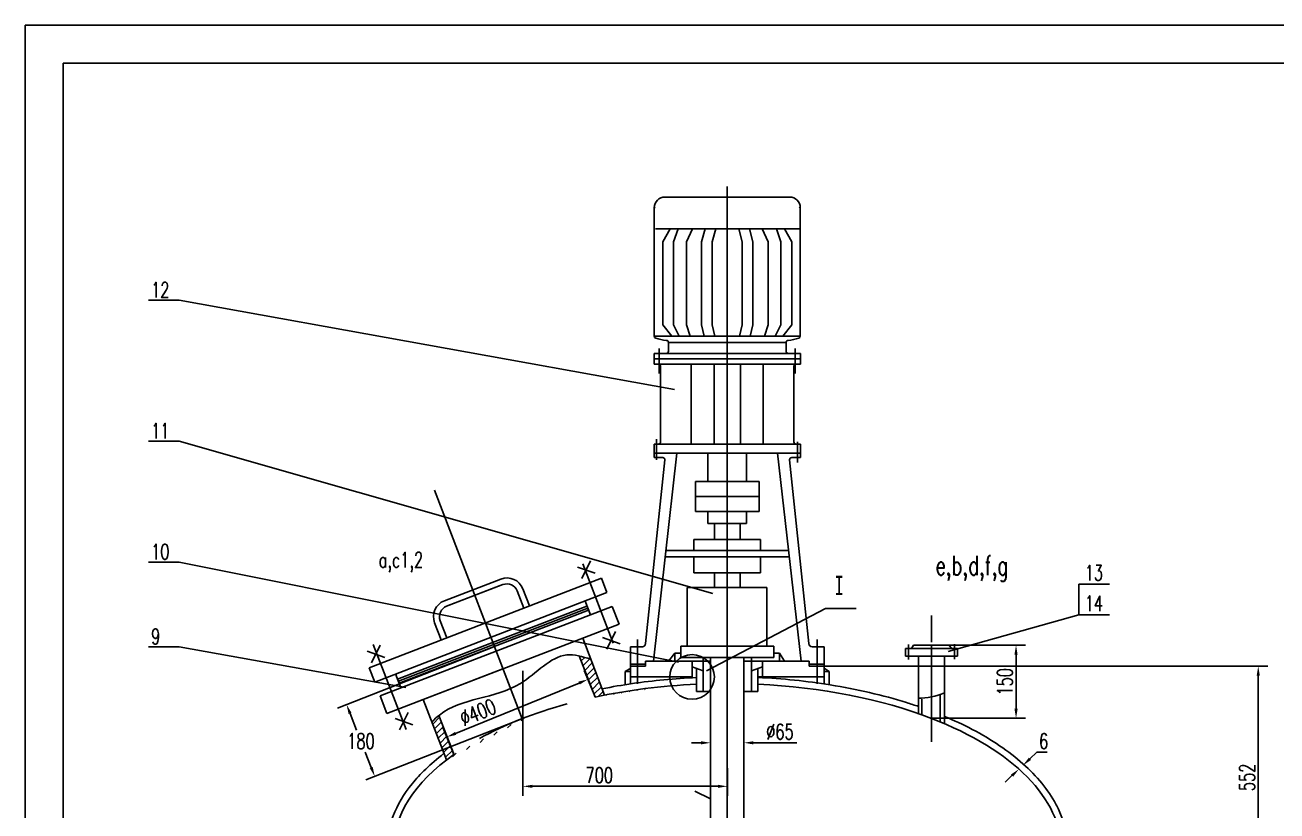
# Model space of a CAD drawing. Extents: x 0 to 594, y 0 to 841.
# Drawn here: x 0 to 327.7, y 635.4 to 841 of the extents above; entities that cross this region are included whole.
import ezdxf

# ---------------------------------------------------------------- set-up
doc = ezdxf.new("R2010")
doc.units = 0
doc.header["$LTSCALE"] = 5
doc.header["$MEASUREMENT"] = 0
doc.linetypes.add('DASHED', pattern=[0.75, 0.5, -0.25])
doc.layers.get('DEFPOINTS').update_dxf_attribs({"color": 2, "linetype": 'DASHED'})
doc.layers.add('DIM', color=7, linetype='CONTINUOUS')
doc.styles.add('HZ5', font='SIMFANG.TTF', dxfattribs={"width": 0.7, "height": 5})
doc.styles.add('RMO4', font='romans.shx', dxfattribs={"width": 0.7, "height": 4})
doc.styles.add('RMO5', font='romans.shx', dxfattribs={"width": 0.7, "height": 5})
doc.styles.get("Standard").update_dxf_attribs({"font": 'txt.shx', "height": 6, "bigfont": 'hzfsdxt.shx'})
doc.dimstyles.get("Standard").update_dxf_attribs({"dimtxt": 0.18, "dimasz": 0.18, "dimexe": 0.18, "dimexo": 0.0625, "dimgap": 0.09, "dimtad": 0, "dimtih": 1, "dimtoh": 1, "dimdec": 4, "dimzin": 0, "dimdsep": 46, "dimtxsty": 'Standard', "dimcen": 0.09, "dimadec": 0, "dimazin": 0, "dimtfac": 1, "dimtdec": 4, "dimtofl": 0, "dimtmove": 0, "dimatfit": 3, "dimfxl": 0, "dimtolj": 1, "dimtzin": 0, "dimarcsym": 0})
pattern_1 = [(45, (5.1059, 16.8178), (-0.859331, 0.859331), [])]

# ---------------------------------------------------------------- blocks, each defined once
blk = doc.blocks.new('*D112')
at = {"layer": 'DEFPOINTS', "color": 0}
for p in [(188.19, 653.2), (179.44, 652.11), (188.19, 652.11)]:
    blk.add_point(p, dxfattribs=at)
at = {"layer": 'DIM', "color": 0, "lineweight": -2}
for p, q in [((179.44, 652.18), (179.44, 655.7)), ((188.19, 652.18), (188.19, 655.7)), ((176.94, 653.2), (174.44, 653.2)), ((190.69, 653.2), (202.05, 653.2))]:
    blk.add_line(p, q, dxfattribs=at)
at = {"layer": 'DIM', "color": 0}
for points in [[(176.94, 653.61), (176.94, 652.78), (179.44, 653.2)], [(190.69, 653.61), (190.69, 652.78), (188.19, 653.2)]]:
    blk.add_solid(points, dxfattribs=at)
at = {"layer": 'DIM', "color": 0, "insert": (197.62, 656.1), "char_height": 4, "attachment_point": 5, "style": 'RMO4'}
blk.add_mtext('\\A1;%%c65', dxfattribs=at)
blk = doc.blocks.new('*D113')
at = {"layer": 'DEFPOINTS', "color": 0}
for p in [(130.34, 656.85), (183.87, 646.67), (183.87, 641.81)]:
    blk.add_point(p, dxfattribs=at)
at = {"layer": 'DIM', "color": 0, "lineweight": -2}
for p, q in [((130.34, 656.78), (130.34, 639.31)), ((183.87, 646.6), (183.87, 639.31)), ((132.84, 641.81), (181.37, 641.81))]:
    blk.add_line(p, q, dxfattribs=at)
at = {"layer": 'DIM', "color": 0}
for points in [[(132.84, 642.22), (132.84, 641.39), (130.34, 641.81)], [(181.37, 642.22), (181.37, 641.39), (183.87, 641.81)]]:
    blk.add_solid(points, dxfattribs=at)
at = {"layer": 'DIM', "color": 0, "insert": (150.33, 644.71), "char_height": 4, "attachment_point": 5, "style": 'RMO4'}
blk.add_mtext('\\A1;700', dxfattribs=at)
blk = doc.blocks.new('*D120')
at = {"layer": 'DEFPOINTS', "color": 0}
for p in [(209.17, 673.26), (273.06, 620.11), (322.83, 620.11)]:
    blk.add_point(p, dxfattribs=at)
at = {"layer": 'DIM', "color": 0, "lineweight": -2}
for p, q in [((209.23, 673.26), (325.33, 673.26)), ((322.83, 670.76), (322.83, 622.61)), ((273.12, 620.11), (325.33, 620.11))]:
    blk.add_line(p, q, dxfattribs=at)
at = {"layer": 'DIM', "color": 0}
for points in [[(322.42, 670.76), (323.25, 670.76), (322.83, 673.26)], [(322.42, 622.61), (323.25, 622.61), (322.83, 620.11)]]:
    blk.add_solid(points, dxfattribs=at)
at = {"layer": 'DIM', "color": 0, "insert": (319.93, 644.14), "char_height": 4, "attachment_point": 5, "rotation": 90, "style": 'RMO4'}
blk.add_mtext('\\A1;552', dxfattribs=at)
blk = doc.blocks.new('*D121')
at = {"layer": 'DEFPOINTS', "color": 0}
for p in [(260.29, 646.22), (261.25, 647.3), (261.35, 647.21)]:
    blk.add_point(p, dxfattribs=at)
at = {"layer": 'DIM', "color": 0, "lineweight": -2}
for p, q in [((263.08, 649.01), (264.9, 650.72)), ((264.9, 650.72), (267.54, 650.72)), ((258.37, 644.61), (256.55, 642.9))]:
    blk.add_line(p, q, dxfattribs=at)
at = {"layer": 'DIM', "color": 0}
for points in [[(262.79, 649.32), (263.36, 648.71), (261.25, 647.3)], [(258.09, 644.91), (258.66, 644.31), (260.2, 646.32)]]:
    blk.add_solid(points, dxfattribs=at)
at = {"layer": 'DIM', "color": 0, "insert": (266.67, 653.62), "char_height": 4, "attachment_point": 5, "style": 'RMO4'}
blk.add_mtext('\\A1;6', dxfattribs=at)
blk = doc.blocks.new('*D123')
at = {"layer": 'DEFPOINTS', "color": 0}
for p in [(147.35, 669.78), (149.24, 665.16), (112.3, 650.09)]:
    blk.add_point(p, dxfattribs=at)
at = {"layer": 'DIM', "color": 0, "lineweight": -2}
for p, q in [((149.21, 665.22), (146.41, 672.09)), ((112.73, 655.65), (145.04, 668.83)), ((112.28, 650.14), (109.47, 657.02))]:
    blk.add_line(p, q, dxfattribs=at)
at = {"layer": 'DIM', "color": 0}
for points in [[(144.88, 669.22), (145.2, 668.45), (147.35, 669.78)], [(112.57, 656.04), (112.89, 655.26), (110.42, 654.71)]]:
    blk.add_solid(points, dxfattribs=at)
at = {"layer": 'DIM', "color": 0, "insert": (118.55, 661.15), "char_height": 4, "attachment_point": 5, "rotation": 22.1979, "style": 'RMO4'}
blk.add_mtext('\\A1;%%c400', dxfattribs=at)
blk = doc.blocks.new('*D124')
at = {"layer": 'DEFPOINTS', "color": 0}
for p in [(122.73, 678.33), (130.11, 659.51), (91.55, 644.39)]:
    blk.add_point(p, dxfattribs=at)
at = {"layer": 'DIM', "color": 0, "lineweight": -2}
for p, q in [((122.68, 678.31), (81.84, 662.3)), ((85.08, 660.89), (86.79, 656.54)), ((130.05, 659.49), (89.22, 643.48)), ((90.64, 646.72), (89.06, 650.74))]:
    blk.add_line(p, q, dxfattribs=at)
at = {"layer": 'DIM', "color": 0}
for points in [[(85.47, 661.04), (84.7, 660.73), (84.17, 663.21)], [(91.02, 646.87), (90.25, 646.57), (91.55, 644.39)]]:
    blk.add_solid(points, dxfattribs=at)
at = {"layer": 'DIM', "color": 0, "insert": (87.93, 653.64), "char_height": 4, "attachment_point": 5, "style": 'RMO4'}
blk.add_mtext('\\A1;180', dxfattribs=at)
blk = doc.blocks.new('*D135')
at = {"layer": 'DEFPOINTS', "color": 0}
for p in [(241.95, 678.73), (237.28, 659.6), (259.43, 659.6)]:
    blk.add_point(p, dxfattribs=at)
at = {"layer": 'DIM', "color": 0, "lineweight": -2}
for p, q in [((242.01, 678.73), (261.93, 678.73)), ((259.43, 676.23), (259.43, 662.1)), ((237.34, 659.6), (261.93, 659.6))]:
    blk.add_line(p, q, dxfattribs=at)
at = {"layer": 'DIM', "color": 0}
for points in [[(259.01, 676.23), (259.85, 676.23), (259.43, 678.73)], [(259.01, 662.1), (259.85, 662.1), (259.43, 659.6)]]:
    blk.add_solid(points, dxfattribs=at)
at = {"layer": 'DIM', "color": 0, "insert": (256.53, 669.16), "char_height": 4, "attachment_point": 5, "rotation": 90, "style": 'RMO4'}
blk.add_mtext('\\A1;150', dxfattribs=at)

msp = doc.modelspace()

# ---------------------------------------------------------------- hatches: boundary and pattern name
at = {"layer": 'DIM'}
h = msp.add_hatch(dxfattribs=at)
h.set_pattern_fill('ANSI31', color=256, scale=9.72222, style=0)
h.set_pattern_definition(pattern_1)
edge = h.paths.add_edge_path()
edge.add_spline(control_points=[(148.11711, 675.03984), (147.09994, 675.38086), (146.08791, 675.69725), (145.09605, 675.91696)], knot_values=[45.216622355, 45.216622355, 45.216622355, 45.216622355, 48.327732715, 48.327732715, 48.327732715, 48.327732715], degree=3, periodic=0)
edge.add_line((145.09605, 675.91696), (149.23842, 665.15718))
edge.add_ellipse((183.81006, 624.96686), major_axis=(-87.49998, 0), ratio=0.5, start_angle=291.5116769, end_angle=293.2724972, ccw=False)
edge.add_line((151.72462, 665.66935), (148.11711, 675.03984))
h = msp.add_hatch(dxfattribs=at)
h.set_pattern_fill('ANSI31', color=256, scale=9.72222, style=0)
h.set_pattern_definition(pattern_1)
edge = h.paths.add_edge_path()
edge.add_ellipse((183.81006, 624.96686), major_axis=(-87.49998, 0), ratio=0.5, start_angle=324.8410819, end_angle=327.1181835, ccw=False)
edge.add_line((112.27375, 650.16013), (108.34737, 660.35887))
edge.add_spline(control_points=[(108.34737, 660.35887), (107.70756, 659.84622), (107.09859, 659.27529), (106.49749, 658.6895)], knot_values=[0.879399322, 0.879399322, 0.879399322, 0.879399322, 3.447290746, 3.447290746, 3.447290746, 3.447290746], degree=3, periodic=0)
edge.add_line((106.49184, 658.68414), (110.32826, 648.71908))

# ---------------------------------------------------------------- linework, layer by layer
for p, q in [((594, 841), (0, 841)), ((0, 841), (0, 0)), ((584, 831), (10, 831)), ((10, 831), (10, 10)), ((183.81006, 798.75012), (183.81006, 385.68315)), ((164.70591, 759.588), (164.70591, 793.18441)), ((168.67453, 795.99946), (167.52095, 795.99946)), ((168.67453, 795.99946), (183.68946, 795.99946)), ((198.98579, 795.99946), (183.97086, 795.99946)), ((198.98579, 795.99946), (200.13937, 795.99946)), ((202.95441, 759.588), (202.95441, 793.18441)), ((168.9483, 787.71384), (165.08425, 787.71384)), ((166.95794, 784.23906), (168.8525, 787.71384)), ((168.9483, 787.71384), (183.96324, 787.71384)), ((169.77299, 784.23906), (170.96703, 787.71384)), ((173.15105, 784.23906), (174.69424, 787.71384)), ((184.24464, 787.71384), (174.69424, 787.71384)), ((177.09211, 784.23906), (178.00735, 787.71384)), ((179.90716, 784.23906), (180.8224, 787.71384)), ((183.83016, 787.71384), (183.83016, 759.588)), ((199.25957, 787.71384), (184.24464, 787.71384)), ((187.75316, 784.23906), (186.83792, 787.71384)), ((190.56821, 784.23906), (189.65297, 787.71384)), ((194.50927, 784.23906), (192.96608, 787.71384)), ((197.88733, 784.23906), (196.69329, 787.71384)), ((200.70237, 784.23906), (198.80782, 787.71384)), ((199.25957, 787.71384), (203.12363, 787.71384)), ((166.95794, 762.55055), (166.95794, 784.23906)), ((169.77299, 762.55055), (169.77299, 784.23906)), ((173.15105, 762.55055), (173.15105, 784.23906)), ((177.09211, 762.55055), (177.09211, 784.23906)), ((179.90716, 762.55055), (179.90716, 784.23906)), ((187.75316, 762.55055), (187.75316, 784.23906)), ((190.56821, 762.55055), (190.56821, 784.23906)), ((194.50927, 762.55055), (194.50927, 784.23906)), ((197.88733, 762.55055), (197.88733, 784.23906)), ((200.70237, 762.55055), (200.70237, 784.23906)), ((32.36322, 768.97383), (40.36322, 768.97383)), ((40.36322, 768.97383), (170.03518, 745.61666)), ((166.95794, 762.55055), (169.29163, 759.588)), ((169.77299, 762.55055), (171.26086, 759.588)), ((173.15105, 762.55055), (174.11186, 759.588)), ((177.09211, 762.55055), (177.79439, 759.588)), ((179.90716, 762.55055), (180.60944, 759.588)), ((187.75316, 762.55055), (187.05088, 759.588)), ((190.56821, 762.55055), (189.86593, 759.588)), ((194.50927, 762.55055), (193.54846, 759.588)), ((197.88733, 762.55055), (196.39946, 759.588)), ((200.70237, 762.55055), (198.36869, 759.588)), ((164.70591, 759.588), (191.46071, 759.588)), ((168.42036, 757.93803), (199.23996, 757.93803)), ((168.42036, 757.93803), (168.42036, 755.65499)), ((202.95441, 759.588), (176.19961, 759.588)), ((199.23996, 757.93803), (199.23996, 755.65499)), ((167.85735, 755.09198), (164.68785, 755.09198)), ((164.68785, 755.09198), (164.68785, 752.2427)), ((166.03303, 756.33043), (166.03303, 749.83937)), ((167.85743, 755.09198), (202.97247, 755.09198)), ((199.80297, 755.09198), (202.97247, 755.09198)), ((201.62729, 756.33043), (201.62729, 749.83937)), ((202.97247, 755.09198), (202.97247, 752.2427)), ((164.68785, 753.66734), (202.97247, 753.66734)), ((165.81387, 752.2427), (164.68785, 752.2427)), ((165.81387, 752.2427), (202.40946, 752.2427)), ((166.37687, 751.67969), (166.37687, 731.90244)), ((174.41793, 752.2427), (174.41793, 731.33943)), ((180.36249, 752.2427), (180.36249, 731.33943)), ((187.29783, 752.2427), (187.29783, 731.33943)), ((193.24239, 752.2427), (193.24239, 731.33943)), ((201.28344, 751.67969), (201.28344, 731.90244)), ((201.84645, 752.2427), (202.97247, 752.2427)), ((32.36322, 732.09633), (40.36322, 732.09633)), ((40.36322, 732.09633), (180.03847, 692.23011)), ((165.81387, 731.33943), (164.68785, 731.33943)), ((164.68785, 731.33943), (164.68785, 728.95048)), ((165.32876, 732.68078), (165.32876, 727.22126)), ((165.81387, 731.33943), (201.84645, 731.33943)), ((201.84645, 731.33943), (202.97247, 731.33943)), ((202.2526, 731.9771), (202.2526, 726.51759)), ((202.97247, 731.33943), (202.97247, 728.95048)), ((170.65273, 728.95048), (164.48773, 674.52513)), ((183.83016, 728.95048), (164.68785, 728.95048)), ((164.68785, 728.95048), (164.68785, 727.82447)), ((166.9311, 727.82447), (164.68785, 727.82447)), ((164.68785, 727.82447), (166.9311, 727.82447)), ((164.68785, 727.82447), (166.9311, 727.82447)), ((178.76308, 728.95048), (178.76308, 721.59476)), ((183.83016, 728.95048), (202.97247, 728.95048)), ((183.83016, 728.95048), (202.97247, 728.95048)), ((183.83016, 728.95048), (202.97247, 728.95048)), ((188.89717, 728.92279), (188.85697, 721.56717)), ((197.00759, 728.95048), (203.17259, 674.52513)), ((202.97247, 727.82447), (200.72922, 727.82447)), ((200.72922, 727.82447), (202.97247, 727.82447)), ((202.97247, 727.82447), (200.72922, 727.82447)), ((202.97247, 727.82447), (200.72922, 727.82447)), ((200.72922, 727.82447), (202.97247, 727.82447)), ((202.97247, 727.82447), (200.72922, 727.82447)), ((202.97247, 728.95048), (202.97247, 727.82447)), ((202.97247, 728.95048), (202.97247, 727.82447)), ((202.97247, 728.95048), (202.97247, 727.82447)), ((167.49404, 727.25274), (162.44624, 679.14922)), ((200.16628, 727.25274), (205.21408, 679.14922)), ((175.4877, 721.59476), (187.20821, 721.59476)), ((175.4877, 721.59476), (175.4877, 713.73877)), ((192.17262, 721.59476), (180.4521, 721.59476)), ((192.17262, 721.59476), (192.17262, 713.73877)), ((130.10993, 659.50919), (107.16212, 719.33833)), ((175.4877, 717.66676), (187.20821, 717.66676)), ((192.17262, 717.66676), (180.4521, 717.66676)), ((175.4877, 713.73877), (192.17262, 713.73877)), ((192.17262, 713.73877), (175.4877, 713.73877)), ((178.76308, 713.73877), (178.76308, 710.5837)), ((188.89724, 713.73877), (188.89724, 710.5837)), ((178.76308, 710.5837), (188.89724, 710.5837)), ((188.89724, 710.5837), (178.76308, 710.5837)), ((180.4521, 710.5837), (180.4521, 706.41687)), ((180.4521, 710.5837), (180.4521, 706.41687)), ((187.20821, 710.5837), (187.20821, 706.41687)), ((187.20821, 710.5837), (187.20821, 706.41687)), ((175.11026, 706.41687), (191.1012, 706.41687)), ((175.11026, 703.50064), (175.11026, 706.41687)), ((192.55006, 706.41687), (176.55912, 706.41687)), ((192.55006, 703.50064), (192.55006, 706.41687)), ((183.83016, 701.81161), (167.57859, 701.81161)), ((183.83016, 703.50064), (167.76992, 703.50064)), ((175.11026, 701.81161), (175.11026, 697.67858)), ((183.83016, 703.50064), (199.8904, 703.50064)), ((183.83016, 701.81161), (200.08173, 701.81161)), ((183.83016, 701.81161), (196.56306, 701.81161)), ((192.55006, 701.81161), (192.55006, 697.67858)), ((32.36322, 700.48567), (40.36322, 700.48567)), ((40.36322, 700.48567), (171.05146, 674.27063)), ((144.60399, 699.19304), (149.26574, 697.54016)), ((148.01346, 700.79294), (145.75994, 696.19047)), ((146.01015, 700.02169), (154.00545, 679.25393)), ((90.09792, 672.854), (150.88745, 696.25715)), ((124.54141, 696.04133), (109.78705, 690.3611)), ((152.33238, 692.50394), (150.88745, 696.25715)), ((175.11026, 697.67858), (192.55006, 697.67858)), ((180.4521, 697.67858), (180.4521, 693.80269)), ((187.20821, 697.67858), (187.20821, 693.80269)), ((91.54286, 669.10079), (152.33238, 692.50394)), ((110.34593, 688.90941), (124.41276, 694.32495)), ((125.10029, 694.58964), (111.03346, 689.1741)), ((130.59179, 688.44359), (128.87011, 692.91562)), ((132.04348, 689.00247), (130.3218, 693.47451)), ((173.30517, 693.80269), (187.20821, 693.80269)), ((173.30517, 693.80269), (173.30517, 678.50606)), ((194.22963, 693.80269), (187.23283, 693.80269)), ((194.22963, 693.80269), (194.22963, 678.50606)), ((275.87761, 694.69551), (283.87761, 694.69551)), ((275.87761, 686.69551), (275.87761, 694.69551)), ((92.93963, 665.47269), (153.72915, 688.87583)), ((97.5232, 669.87347), (147.10521, 688.96187)), ((97.73278, 669.32909), (147.31479, 688.41749)), ((146.59232, 690.29409), (147.98909, 686.66599)), ((155.51124, 684.24687), (153.72915, 688.87583)), ((178.37908, 671.98668), (209.55515, 688.34656)), ((209.55515, 688.34656), (217.55515, 688.34656)), ((97.94236, 668.7847), (147.52437, 687.8731)), ((110.39359, 680.66756), (108.67191, 685.13959)), ((237.28227, 679.5594), (237.28227, 686.4616)), ((241.62262, 677.07644), (275.87761, 686.69551)), ((275.87761, 686.69551), (283.87761, 686.69551)), ((94.72172, 660.84373), (155.51124, 684.24687)), ((108.9419, 680.10868), (107.22022, 684.58071)), ((154.54465, 682.33451), (152.29113, 677.73204)), ((92.96091, 678.73656), (90.70739, 674.13409)), ((91.16944, 678.90876), (99.74272, 656.63972)), ((145.98452, 680.57922), (151.72462, 665.66935)), ((151.13518, 680.73461), (155.79693, 679.08172)), ((160.2918, 680.26349), (160.2918, 668.5892)), ((171.66748, 678.50606), (187.20821, 678.50606)), ((171.66748, 676.66687), (171.66748, 678.50606)), ((195.99284, 678.50606), (187.20821, 678.50606)), ((195.99284, 676.66687), (195.99284, 678.50606)), ((207.36852, 680.26349), (207.36852, 668.5892)), ((231.24232, 678.93603), (231.24232, 674.96019)), ((232.03228, 677.89315), (232.61561, 678.72628)), ((232.61561, 678.72628), (241.94894, 678.72628)), ((237.28227, 678.72628), (237.28227, 653.47718)), ((237.28227, 678.59454), (237.28227, 676.10336)), ((242.53227, 677.89315), (241.94894, 678.72628)), ((243.35278, 679.00556), (243.35278, 675.09924)), ((32.36322, 678.29009), (40.36322, 678.29009)), ((40.36322, 678.29009), (99.64439, 667.67273)), ((89.55144, 677.13666), (94.21319, 675.48378)), ((145.09605, 675.91696), (149.23842, 665.15718)), ((158.49475, 668.61505), (158.49475, 678.31778)), ((158.49475, 678.31778), (161.60183, 678.31778)), ((170.14735, 676.66687), (168.45369, 674.52513)), ((170.14735, 676.66687), (170.14735, 674.52513)), ((170.14735, 676.66687), (171.66748, 676.66687)), ((171.66748, 676.66687), (171.66748, 675.54661)), ((171.66748, 675.54661), (187.20821, 675.54661)), ((177.49631, 666.64811), (177.49631, 675.54661)), ((179.43506, 675.54661), (179.43506, 547.67026)), ((195.99284, 675.54661), (187.20821, 675.54661)), ((188.18506, 675.54661), (188.18506, 547.67026)), ((190.16401, 666.64811), (190.16401, 675.54661)), ((197.51296, 676.66687), (195.99284, 676.66687)), ((195.99284, 676.66687), (195.99284, 675.54661)), ((197.51296, 676.66687), (198.82832, 674.52513)), ((197.51296, 676.66687), (197.51296, 674.52513)), ((209.16557, 678.31778), (206.05849, 678.31778)), ((209.16557, 668.64751), (209.16557, 678.31778)), ((230.47672, 677.89315), (244.08783, 677.89315)), ((230.47672, 677.89315), (230.47672, 675.83802)), ((230.47672, 675.83802), (244.08783, 675.83802)), ((237.28227, 675.83802), (231.74061, 675.83802)), ((233.88714, 675.86401), (233.88714, 660.8435)), ((240.67741, 675.86401), (240.67741, 658.21724)), ((244.08783, 677.89315), (244.08783, 675.83802)), ((244.08783, 677.89315), (244.08783, 675.83802)), ((91.54286, 669.10079), (90.09792, 672.854)), ((125.11648, 672.5453), (94.72172, 660.84373)), ((130.33785, 672.0557), (130.33785, 641.6386)), ((157.14748, 671.83817), (158.56307, 672.73817)), ((158.49475, 673.76506), (162.42376, 673.76506)), ((158.49475, 673.25835), (162.42376, 673.25835)), ((162.42376, 674.52513), (179.43506, 674.52513)), ((162.42376, 674.52513), (162.42376, 673.25835)), ((174.62496, 670.43643), (174.62496, 674.52513)), ((174.62496, 673.08353), (177.49631, 671.98668)), ((175.80728, 666.64811), (175.80728, 672.63189)), ((188.18506, 674.52513), (205.23656, 674.52513)), ((193.03536, 673.08353), (190.16401, 671.98668)), ((191.85304, 666.64811), (191.85304, 672.63189)), ((193.03536, 670.43642), (193.03536, 674.52513)), ((205.23656, 674.52513), (205.23656, 673.25835)), ((209.16557, 673.76506), (205.23656, 673.76506)), ((209.16557, 673.25835), (205.23656, 673.25835)), ((210.51283, 671.83817), (209.16557, 672.69473)), ((97.01031, 671.20569), (98.40708, 667.57759)), ((157.14352, 668.4157), (157.14352, 671.83817)), ((157.14352, 671.83817), (158.49475, 671.83817)), ((157.14748, 671.83817), (158.56307, 671.83817)), ((158.49475, 670.43643), (174.62496, 670.43643)), ((191.98975, 670.49339), (209.30229, 670.49339)), ((210.51283, 671.83817), (209.16557, 671.83817)), ((210.51679, 671.83817), (209.16557, 671.83817)), ((210.51679, 668.4158), (210.51679, 671.83817)), ((94.72172, 660.84373), (92.93963, 665.47269)), ((175.80728, 666.64811), (179.43506, 666.64811)), ((188.18506, 666.64811), (191.85304, 666.64811)), ((239.60883, 665.8378), (239.60883, 658.6668)), ((110.32826, 648.71908), (104.24843, 664.51139)), ((234.763, 664.64114), (234.763, 660.53385)), ((96.89162, 659.56428), (101.55337, 657.91139)), ((100.3011, 661.16418), (98.04757, 656.56171)), ((112.30248, 650.08551), (108.34737, 660.35887)), ((129.702, 660.67846), (129.702, 660.67846)), ((179.43506, 638.49661), (175.38216, 640.55816))]:
    msp.add_line(p, q, dxfattribs=at)
msp.add_circle((174.62496, 670.43643), 5.83333, dxfattribs=at)
for centre, radius, start, end in [((167.52095, 793.18441), 2.81505, 90, 180), ((165.26892, 792.85759), 0.56301, 119.4190032, 180), ((200.13937, 793.18441), 2.81505, 360, 90), ((202.3914, 792.85759), 0.56301, 0, 60.5809968), ((165.26892, 759.588), 0.56301, 180, 253.4326922), ((169.42894, 773.57167), 15.15235, 253.4326922, 264.0466171), ((167.85735, 757.93803), 0.56301, 0, 90), ((199.80297, 757.93803), 0.56301, 90, 180), ((198.23137, 773.57167), 15.15235, 275.9533829, 286.5673078), ((202.3914, 759.588), 0.56301, 286.5673078, 0), ((167.85735, 755.65499), 0.56301, 270, 0), ((199.80297, 755.65499), 0.56301, 180, 270), ((165.81387, 751.67969), 0.56301, 0, 90), ((201.84645, 751.67969), 0.56301, 90, 180), ((165.81387, 731.90244), 0.56301, 270, 0), ((201.84645, 731.90244), 0.56301, 180, 270), ((166.9311, 727.26146), 0.56301, 359.1130256, 90), ((200.72922, 727.26146), 0.56301, 90, 180.8869744), ((200.72922, 727.26146), 0.56301, 90, 180.8869744), ((126.14819, 691.86772), 4.47222, 21.0560282, 111.0560282), ((126.14819, 691.86772), 2.91667, 21.0560282, 111.0560282), ((111.39383, 686.18749), 4.47222, 111.0560282, 201.0560282), ((111.39383, 686.18749), 2.91667, 111.0560282, 201.0560282), ((161.60183, 679.16229), 0.84451, 270, 359.1130256), ((161.60573, 679.16229), 0.84451, 270, 353.6018053), ((206.05849, 679.16229), 0.84451, 180.8869744, 270), ((206.05459, 679.16229), 0.84451, 186.3981947, 270), ((233.4755, 684.09245), 19.25747, 270.9380582, 291.9612844)]:
    msp.add_arc(centre, radius, start, end, dxfattribs=at)
for major_axis, ratio, start_param, end_param in [((-87.49998, 0), 0.5, 4.803977346, 5.118570683), ((-87.49998, 0), 0.5, 4.054925364, 4.620339247), ((-87.49998, 0), 0.5, 5.211712148, 5.547295514), ((-87.49998, 0), 0.5, 3.141592654, 4.054925364), ((-87.49998, 0), 0.5, 5.669546425, 6.283185307), ((-89.24998, 0), 0.51151658, 3.243592942, 3.401143987)]:
    msp.add_ellipse((183.81006, 624.96686), major_axis=major_axis, ratio=ratio, start_param=start_param, end_param=end_param, dxfattribs=at)
for points, knots in [([(106.49749, 658.6895), (107.13867, 659.31435), (113.34783, 665.12055), (128.26628, 664.27489), (139.05431, 677.74581), (145.94269, 675.76912), (148.12596, 675.03687)], [0.879399322, 0.879399322, 0.879399322, 0.879399322, 3.618497195, 27.039692457, 41.659187518, 48.33675959, 48.33675959, 48.33675959, 48.33675959]), ([(175.80728, 670.28493), (172.93781, 670.15456), (170.08079, 669.95417), (161.73163, 669.15791), (156.31243, 668.36728), (151.08655, 667.32672)], [4.8030658959, 4.8030658959, 4.8030658959, 4.8030658959, 4.9008661392, 4.9008661392, 5.0914818397, 5.0914818397, 5.0914818397, 5.0914818397]), ([(233.88714, 662.69517), (232.86968, 663.04434), (231.83809, 663.38276), (224.5409, 665.66895), (217.81204, 667.23174), (204.65199, 669.34196), (198.28413, 669.98923), (191.85304, 670.2834)], [4.1109609045, 4.1109609045, 4.1109609045, 4.1109609045, 4.1526434324, 4.1526434324, 4.4020510014, 4.4020510014, 4.6212556861, 4.6212556861, 4.6212556861, 4.6212556861]), ([(270.09968, 636.68168), (270.01688, 636.84241), (269.9324, 637.00282), (267.84163, 640.88827), (264.93411, 644.43494), (257.55062, 651.00041), (253.07295, 654.02122), (245.64883, 657.91397), (243.22058, 659.05181), (240.67741, 660.11706)], [3.3937033829, 3.3937033829, 3.3937033829, 3.3937033829, 3.4044207257, 3.4044207257, 3.6538282946, 3.6538282946, 3.9032358635, 3.9032358635, 4.0150351294, 4.0150351294, 4.0150351294, 4.0150351294]), ([(109.66398, 650.44452), (105.94605, 647.49889), (103.42205, 645.05142), (99.16303, 639.79156), (97.47383, 636.96574), (95.18317, 631.14608), (94.58451, 628.15183), (94.56033, 625.09133), (94.56008, 625.02909), (94.56008, 624.96686)], [5.717272493, 5.717272493, 5.717272493, 5.717272493, 5.8984964148, 5.8984964148, 6.0888650919, 6.0888650919, 6.2792337689, 6.2792337689, 6.2831853072, 6.2831853072, 6.2831853072, 6.2831853072])]:
    msp.add_open_spline(points, degree=3, knots=knots, dxfattribs=at)

# ---------------------------------------------------------------- texts
at = {"layer": 'DIM', "width": 0.7}
for s, height, style, p in [('12', 4, 'RMO4', (32.99905, 769.689)), ('11', 4, 'RMO4', (32.99905, 732.8115)), ('10', 4, 'RMO4', (32.99905, 701.20084)), ('a,c1,2', 4, 'RMO4', (92.57943, 699.05055)), ('e,b,d,f,g', 5, 'RMO5', (238.33287, 697.09864)), ('13', 4, 'RMO4', (277.40179, 695.67417)), ('I', 5, 'HZ5', (211.95103, 691.89345)), ('14', 4, 'RMO4', (277.40179, 687.67417)), ('9', 4, 'RMO4', (32.99905, 679.00526))]:
    msp.add_text(s, height=height, dxfattribs=dict(at, style=style)).set_placement(p)

# ---------------------------------------------------------------- dimensions: what is measured, and where the dimension line sits
at = {"layer": 'DIM'}
dim = msp.add_linear_dim(base=(259.42849, 659.59693), p1=(241.94894, 678.72628), p2=(237.28227, 659.59693), angle=90, text='150', dimstyle='Standard', override={"dimasz": 2.5, "dimexe": 2.5, "dimgap": 0.9, "dimtad": 1, "dimtih": 0, "dimtoh": 0, "dimdec": 0, "dimtxsty": 'RMO4', "dimtfac": 2, "dimtdec": 0, "dimatfit": 0}, dxfattribs=at)
dim.commit()
dim.dimension.update_dxf_attribs({"geometry": '*D135', "text_midpoint": (256.52849, 669.16161)})
for base, p1, p2, angle, text, override, picture, middle, dimtype in [((91.54818, 644.39455), (122.73337, 678.3289), (130.10993, 659.50919), 291.4031675, '180', {"dimasz": 2.5, "dimexe": 2.5, "dimgap": 0.9, "dimtad": 1, "dimdec": 0, "dimtxsty": 'RMO4', "dimtfac": 2, "dimtdec": 0, "dimatfit": 0}, '*D124', (87.9262, 653.63524), 161), ((147.35335, 669.77688), (112.30248, 650.08551), (149.23842, 665.15718), 22.1978614, '%%c400', {"dimasz": 2.5, "dimexe": 2.5, "dimgap": 0.9, "dimtad": 1, "dimtih": 0, "dimtoh": 0, "dimdec": 0, "dimtxsty": 'RMO4', "dimtfac": 2, "dimtdec": 0, "dimatfit": 0}, '*D123', (119.64149, 658.46908), 161), ((322.83338, 620.10575), (209.16557, 673.25835), (273.06004, 620.10575), 90, '552', {"dimasz": 2.5, "dimexe": 2.5, "dimgap": 0.9, "dimtad": 1, "dimtih": 0, "dimtoh": 0, "dimdec": 0, "dimtxsty": 'RMO4', "dimtfac": 2, "dimtdec": 0, "dimatfit": 0}, '*D120', (322.83338, 644.14156), 160)]:
    dim = msp.add_linear_dim(base=base, p1=p1, p2=p2, angle=angle, text=text, dimstyle='Standard', override=override, dxfattribs=at)
    dim.commit()
    dim.dimension.update_dxf_attribs({"geometry": picture, "text_midpoint": middle, "dimtype": dimtype})
for base, p1, p2, text, picture, middle in [((183.87082, 641.80709), (130.33785, 656.84715), (183.87082, 646.66604), '700', '*D113', (150.32865, 641.80709)), ((188.18506, 653.19574), (179.43506, 652.11395), (188.18506, 652.11395), '%%c65', '*D112', (197.61839, 653.19574))]:
    dim = msp.add_linear_dim(base=base, p1=p1, p2=p2, text=text, dimstyle='Standard', override={"dimasz": 2.5, "dimexe": 2.5, "dimgap": 0.9, "dimtad": 1, "dimtih": 0, "dimtoh": 0, "dimdec": 0, "dimtxsty": 'RMO4', "dimtfac": 2, "dimtdec": 0, "dimatfit": 0}, dxfattribs=at)
    dim.commit()
    dim.dimension.update_dxf_attribs({"geometry": picture, "text_midpoint": middle, "dimtype": 160})
dim = msp.add_aligned_dim(p1=(260.29242, 646.21947), p2=(261.34562, 647.20549), distance=0.13574, text='6', dimstyle='Standard', override={"dimasz": 2.5, "dimexe": 2.5, "dimgap": 0.9, "dimtad": 1, "dimdec": 0, "dimtxsty": 'RMO4', "dimse1": 1, "dimse2": 1, "dimtfac": 2, "dimtdec": 0, "dimatfit": 0}, dxfattribs=at)
dim.commit()
dim.dimension.update_dxf_attribs({"geometry": '*D121', "text_midpoint": (266.66955, 653.62178)})

doc.saveas('drawing.dxf')
